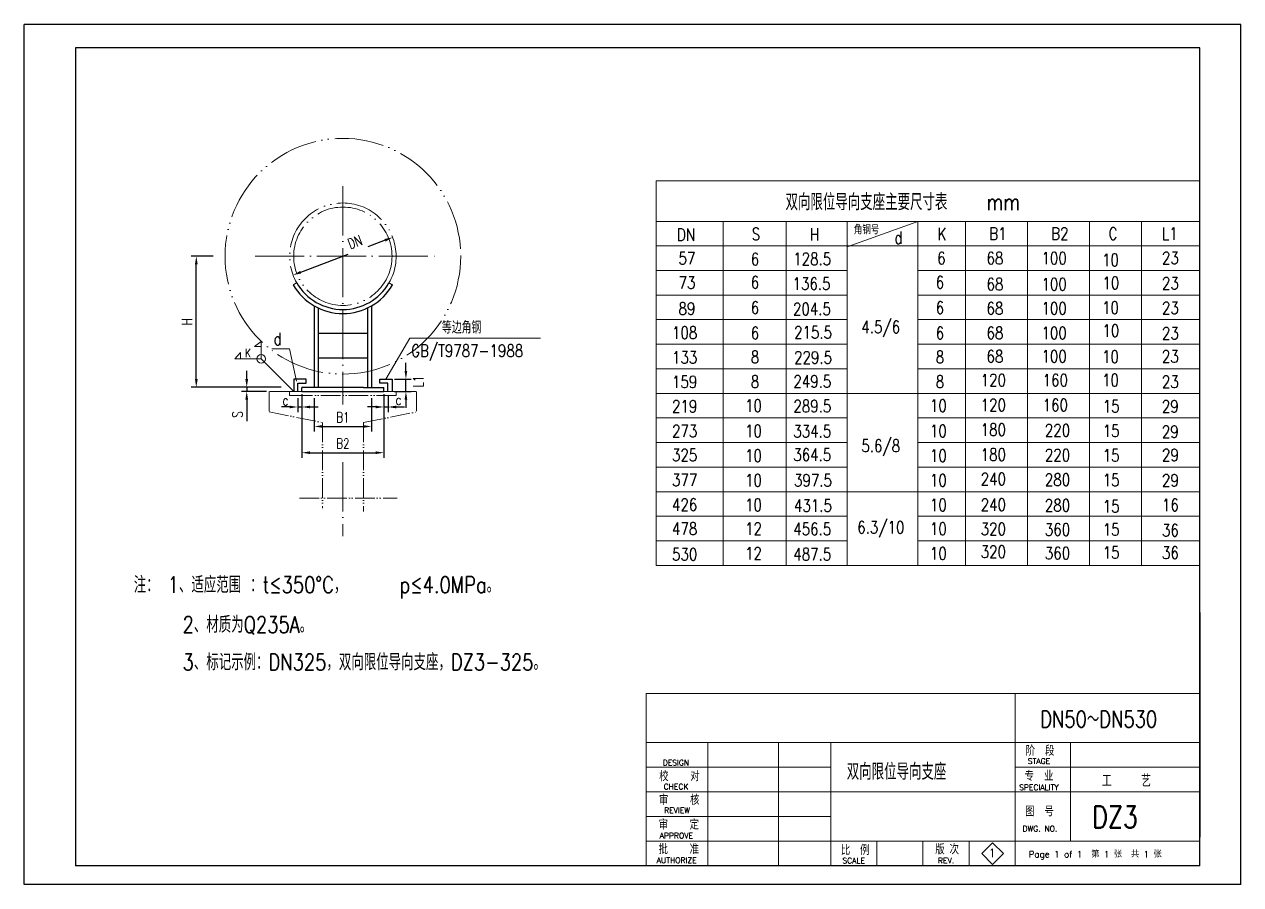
# Model space of a CAD drawing. Header units: millimetres. Extents: x 1954 to 4851, y 1164 to 2522.
# Drawn here: x 2404 to 2701, y 1577 to 1787 of the extents above; entities that cross this region are included whole.
import ezdxf
from ezdxf.enums import TextEntityAlignment as Align

# ---------------------------------------------------------------- set-up
doc = ezdxf.new("R2010")
doc.units = ezdxf.units.MM
doc.linetypes.add('ACAD_ISO04W100', pattern=[30, 24, -3, 0, -3])
doc.linetypes.add('ACAD_ISO05W100', pattern=[33, 24, -3, 0, -3, 0, -3])
for name, color, linetype in [('11', 7, 'Continuous'), ('5', 2, 'Continuous'), ('LAYER1', 7, 'Continuous'), ('R', 7, 'Continuous'), ('TK2', 5, 'Continuous'), ('TQ', 6, 'Continuous')]:
    doc.layers.add(name, color=color, linetype=linetype)
doc.styles.add('HZDX', font='romans.shx', dxfattribs={"width": 0.75, "bigfont": 'HZDX.shx'})
doc.styles.add('STK', font='romand', dxfattribs={"width": 0.9, "bigfont": 'stk'})
doc.dimstyles.new('ISO-25', dxfattribs={"dimtxt": 2.5, "dimasz": 2, "dimexe": 1.25, "dimexo": 0.625, "dimgap": 1, "dimtad": 1, "dimdsep": 46, "dimtxsty": 'HZDX', "dimcen": 2.5, "dimadec": 0, "dimazin": 0, "dimtfac": 1, "dimtmove": 0, "dimatfit": 3, "dimfxl": 1, "dimarcsym": 0})

# ---------------------------------------------------------------- blocks, each defined once
blk = doc.blocks.new('*D78')
at = {"layer": 'DEFPOINTS', "color": 0, "lineweight": 13}
for p in [(2493.91, 1735.02), (2469.59, 1725.82)]:
    blk.add_point(p, dxfattribs=at)
at = {"layer": 'R', "color": 0, "lineweight": -2}
for p, q in [((2492.04, 1734.31), (2487.86, 1732.73)), ((2471.46, 1726.53), (2483.07, 1730.92))]:
    blk.add_line(p, q, dxfattribs=at)
at = {"layer": 'R', "color": 0, "lineweight": 13}
for points in [[(2491.92, 1734.62), (2492.16, 1734), (2493.91, 1735.02)], [(2471.35, 1726.84), (2471.58, 1726.21), (2469.59, 1725.82)]]:
    blk.add_solid(points, dxfattribs=at)
at = {"layer": 'R', "color": 0, "lineweight": 13, "insert": (2484.69, 1733.88), "char_height": 2.5, "attachment_point": 5, "rotation": 20.7182, "style": 'HZDX'}
blk.add_mtext('DN', dxfattribs=at)
blk = doc.blocks.new('*D79')
at = {"layer": 'DEFPOINTS', "color": 0, "lineweight": 13}
for p in [(2471.75, 1697.42), (2491.75, 1697.42), (2491.75, 1682.46)]:
    blk.add_point(p, dxfattribs=at)
at = {"layer": 'R', "color": 0, "lineweight": -2}
for p, q in [((2471.75, 1696.79), (2471.75, 1681.21)), ((2491.75, 1696.79), (2491.75, 1681.21)), ((2473.75, 1682.46), (2489.75, 1682.46))]:
    blk.add_line(p, q, dxfattribs=at)
at = {"layer": 'R', "color": 0, "lineweight": 13}
for points in [[(2473.75, 1682.8), (2473.75, 1682.13), (2471.75, 1682.46)], [(2489.75, 1682.8), (2489.75, 1682.13), (2491.75, 1682.46)]]:
    blk.add_solid(points, dxfattribs=at)
at = {"layer": 'R', "color": 0, "lineweight": 13, "insert": (2481.75, 1684.71), "char_height": 2.5, "attachment_point": 5, "style": 'HZDX'}
blk.add_mtext('B2', dxfattribs=at)
blk = doc.blocks.new('*D80')
at = {"layer": 'DEFPOINTS', "color": 0, "lineweight": 13}
for p in [(2474.75, 1696.42), (2488.75, 1696.42), (2488.75, 1688.87)]:
    blk.add_point(p, dxfattribs=at)
at = {"layer": 'R', "color": 0, "lineweight": -2}
for p, q in [((2474.75, 1695.79), (2474.75, 1687.62)), ((2488.75, 1695.79), (2488.75, 1687.62)), ((2476.75, 1688.87), (2486.75, 1688.87))]:
    blk.add_line(p, q, dxfattribs=at)
at = {"layer": 'R', "color": 0, "lineweight": 13}
for points in [[(2476.75, 1689.2), (2476.75, 1688.54), (2474.75, 1688.87)], [(2486.75, 1689.2), (2486.75, 1688.54), (2488.75, 1688.87)]]:
    blk.add_solid(points, dxfattribs=at)
at = {"layer": 'R', "color": 0, "lineweight": 13, "insert": (2481.75, 1691.12), "char_height": 2.5, "attachment_point": 5, "style": 'HZDX'}
blk.add_mtext('B1', dxfattribs=at)
blk = doc.blocks.new('*D81')
at = {"layer": 'DEFPOINTS', "color": 0, "lineweight": 13}
for p in [(2493.75, 1700.42), (2497.14, 1700.42), (2493.75, 1697.42)]:
    blk.add_point(p, dxfattribs=at)
at = {"layer": 'R', "color": 0, "lineweight": -2}
for p, q in [((2497.14, 1702.42), (2497.14, 1704.42)), ((2494.38, 1700.42), (2498.39, 1700.42)), ((2497.14, 1697.42), (2497.14, 1700.42)), ((2494.38, 1697.42), (2498.39, 1697.42)), ((2497.14, 1695.42), (2497.14, 1693.42))]:
    blk.add_line(p, q, dxfattribs=at)
at = {"layer": 'R', "color": 0, "lineweight": 13}
for points in [[(2496.81, 1702.42), (2497.47, 1702.42), (2497.14, 1700.42)], [(2496.81, 1695.42), (2497.47, 1695.42), (2497.14, 1697.42)]]:
    blk.add_solid(points, dxfattribs=at)
at = {"layer": 'R', "color": 0, "lineweight": 13, "insert": (2500.17, 1699.84), "char_height": 2.5, "attachment_point": 5, "rotation": 90, "style": 'HZDX'}
blk.add_mtext('L1', dxfattribs=at)
blk = doc.blocks.new('*D82')
at = {"layer": 'DEFPOINTS', "color": 0, "lineweight": 13}
for p in [(2458.27, 1697.42), (2463.75, 1697.42), (2467.27, 1698.42)]:
    blk.add_point(p, dxfattribs=at)
at = {"layer": 'R', "color": 0, "lineweight": -2}
for p, q in [((2458.27, 1700.42), (2458.27, 1702.42)), ((2466.65, 1698.42), (2457.02, 1698.42)), ((2463.13, 1697.42), (2457.02, 1697.42)), ((2458.27, 1698.42), (2458.27, 1697.42)), ((2458.27, 1695.42), (2458.27, 1690.17))]:
    blk.add_line(p, q, dxfattribs=at)
at = {"layer": 'R', "color": 0, "lineweight": 13}
for points in [[(2457.94, 1700.42), (2458.61, 1700.42), (2458.27, 1698.42)], [(2457.94, 1695.42), (2458.61, 1695.42), (2458.27, 1697.42)]]:
    blk.add_solid(points, dxfattribs=at)
at = {"layer": 'R', "color": 0, "lineweight": 13, "insert": (2456.02, 1691.79), "char_height": 2.5, "attachment_point": 5, "rotation": 90, "style": 'HZDX'}
blk.add_mtext('S', dxfattribs=at)
blk = doc.blocks.new('*D83')
at = {"layer": 'DEFPOINTS', "color": 0, "lineweight": 13}
for p in [(2445.96, 1730.42), (2450.68, 1730.42), (2458.9, 1698.42)]:
    blk.add_point(p, dxfattribs=at)
at = {"layer": 'R', "color": 0, "lineweight": -2}
for p, q in [((2450.06, 1730.42), (2444.71, 1730.42)), ((2445.96, 1700.42), (2445.96, 1728.42)), ((2458.27, 1698.42), (2444.71, 1698.42))]:
    blk.add_line(p, q, dxfattribs=at)
at = {"layer": 'R', "color": 0, "lineweight": 13}
for points in [[(2445.63, 1728.42), (2446.3, 1728.42), (2445.96, 1730.42)], [(2445.63, 1700.42), (2446.3, 1700.42), (2445.96, 1698.42)]]:
    blk.add_solid(points, dxfattribs=at)
at = {"layer": 'R', "color": 0, "lineweight": 13, "insert": (2443.71, 1714.42), "char_height": 2.5, "attachment_point": 5, "rotation": 90, "style": 'HZDX'}
blk.add_mtext('H', dxfattribs=at)
blk = doc.blocks.new('*D84')
at = {"layer": 'DEFPOINTS', "color": 0, "lineweight": 13}
for p in [(2470.73, 1696.42), (2471.75, 1696.42), (2471.75, 1693.62)]:
    blk.add_point(p, dxfattribs=at)
at = {"layer": 'R', "color": 0, "lineweight": -2}
for p, q in [((2468.73, 1693.62), (2466.73, 1693.62)), ((2470.73, 1695.79), (2470.73, 1692.37)), ((2470.73, 1693.62), (2471.75, 1693.62)), ((2471.75, 1695.79), (2471.75, 1692.37)), ((2473.75, 1693.62), (2475.75, 1693.62))]:
    blk.add_line(p, q, dxfattribs=at)
at = {"layer": 'R', "color": 0, "lineweight": 13}
for points in [[(2468.73, 1693.95), (2468.73, 1693.29), (2470.73, 1693.62)], [(2473.75, 1693.95), (2473.75, 1693.29), (2471.75, 1693.62)]]:
    blk.add_solid(points, dxfattribs=at)
at = {"layer": 'R', "color": 0, "lineweight": 13, "insert": (2467.73, 1695.24), "char_height": 2.5, "attachment_point": 5, "style": 'HZDX'}
blk.add_mtext('c', dxfattribs=at)
blk = doc.blocks.new('*D85')
at = {"layer": 'DEFPOINTS', "color": 0, "lineweight": 13}
for p in [(2491.75, 1696.42), (2492.78, 1697.04), (2492.78, 1693.62)]:
    blk.add_point(p, dxfattribs=at)
at = {"layer": 'R', "color": 0, "lineweight": -2}
for p, q in [((2492.78, 1696.42), (2492.78, 1692.37)), ((2489.75, 1693.62), (2487.75, 1693.62)), ((2491.75, 1695.79), (2491.75, 1692.37)), ((2491.75, 1693.62), (2492.78, 1693.62)), ((2494.78, 1693.62), (2496.78, 1693.62))]:
    blk.add_line(p, q, dxfattribs=at)
at = {"layer": 'R', "color": 0, "lineweight": 13}
for points in [[(2489.75, 1693.95), (2489.75, 1693.29), (2491.75, 1693.62)], [(2494.78, 1693.95), (2494.78, 1693.29), (2492.78, 1693.62)]]:
    blk.add_solid(points, dxfattribs=at)
at = {"layer": 'R', "color": 0, "lineweight": 13, "insert": (2495.32, 1695.36), "char_height": 2.5, "attachment_point": 5, "style": 'HZDX'}
blk.add_mtext('c', dxfattribs=at)

msp = doc.modelspace()

# ---------------------------------------------------------------- linework, layer by layer
at = {"layer": '5', "lineweight": 18}
for p, q in [((2555.837, 1623.7, 3.698), (2555.829, 1581.659, 3.698)), ((2690.97, 1623.7, 3.698), (2555.837, 1623.7, 3.698))]:
    msp.add_line(p, q, dxfattribs=at)
at = {"layer": 'LAYER1'}
for p, q in [((2690.97, 1643.46, 3.698), (2690.97, 1588.611, 3.698)), ((2637.775, 1584.598, 3.698), (2640.403, 1581.97, 3.698)), ((2690.97, 1581.659, 3.698), (2540.422, 1581.659, 3.698))]:
    msp.add_line(p, q, dxfattribs=at)
at = {"layer": 'LAYER1', "lineweight": 18}
for p, q in [((2570.851, 1581.659, 3.698), (2570.851, 1611.688, 3.698)), ((2588.118, 1581.659, 3.698), (2588.118, 1611.688, 3.698)), ((2659.378, 1587.665, 3.698), (2659.378, 1611.688, 3.698)), ((2690.97, 1605.683, 3.698), (2645.923, 1605.683, 3.698)), ((2665.445, 1599.677, 3.698), (2555.832, 1599.677, 3.698)), ((2690.97, 1599.677, 3.698), (2665.445, 1599.677, 3.698)), ((2600.877, 1593.671, 3.698), (2555.831, 1593.671, 3.698)), ((2665.445, 1587.665, 3.698), (2555.83, 1587.665, 3.698)), ((2612.136, 1581.659, 3.698), (2612.136, 1587.665, 3.698)), ((2623.397, 1581.659, 3.698), (2623.397, 1587.665, 3.698)), ((2634.658, 1581.659, 3.698), (2634.658, 1587.665, 3.698)), ((2640.403, 1587.225, 3.698), (2637.775, 1584.598, 3.698)), ((2643.03, 1584.598, 3.698), (2640.403, 1587.225, 3.698)), ((2690.97, 1587.665, 3.698), (2665.445, 1587.665, 3.698)), ((2640.403, 1581.97, 3.698), (2643.03, 1584.598, 3.698))]:
    msp.add_line(p, q, dxfattribs=at)
at = {"layer": 'R', "linetype": 'ACAD_ISO04W100', "lineweight": 13, "ltscale": 0.5}
for p, q in [((2481.753, 1747.502), (2481.753, 1694.254)), ((2460.331, 1730.417), (2505.3, 1730.417)), ((2481.753, 1680.142), (2481.753, 1662.092))]:
    msp.add_line(p, q, dxfattribs=at)
at = {"layer": 'R', "color": 4, "lineweight": 13}
for p, q in [((2558.211, 1654.933, 3.028), (2558.212, 1748.803, 3.698)), ((2558.212, 1748.803, 3.698), (2690.97, 1748.803, 3.698)), ((2690.97, 1748.803, 3.698), (2690.97, 1654.935, 3.588)), ((2558.212, 1738.936, 2.678), (2690.97, 1738.936, 3.517)), ((2558.212, 1732.926, 3.466), (2690.97, 1732.934, 3.657)), ((2491.753, 1698.417), (2491.753, 1698.417)), ((2558.212, 1672.936, 2.678), (2622.153, 1672.937, 3.257)), ((2622.153, 1672.936, 3.001), (2690.97, 1672.936, 3.349)), ((2558.212, 1654.933, 3.028), (2690.97, 1654.935, 3.579))]:
    msp.add_line(p, q, dxfattribs=at)
at = {"layer": 'R', "lineweight": 13}
for p, q in [((2574.572, 1654.933, 3.096), (2574.573, 1738.936, 2.816)), ((2589.995, 1738.936, 2.879), (2589.994, 1654.933, 3.16)), ((2604.855, 1738.936, 2.973), (2604.855, 1678.936, 2.952)), ((2622.154, 1738.936, 3.082), (2604.855, 1732.677, 2.97)), ((2622.154, 1738.936, 3.082), (2622.153, 1654.934, 3.305)), ((2633.778, 1738.937, 3.059), (2633.778, 1654.935, 3.23)), ((2648.911, 1738.936, 3.251), (2648.911, 1654.935, 3.355)), ((2648.911, 1738.936, 3.251), (2648.911, 1654.934, 3.422)), ((2664.044, 1738.935, 3.443), (2664.044, 1654.934, 3.547)), ((2676.749, 1738.936, 3.427), (2676.749, 1654.935, 3.505)), ((2558.212, 1726.936, 2.678), (2574.573, 1726.936, 2.781)), ((2574.573, 1726.936, 2.781), (2604.855, 1726.936, 2.973)), ((2622.154, 1726.936, 3.114), (2676.749, 1726.936, 3.425)), ((2676.749, 1726.936, 3.427), (2690.97, 1726.936, 3.517)), ((2558.212, 1720.936, 2.678), (2574.572, 1720.936, 2.781)), ((2574.572, 1720.936, 2.781), (2604.855, 1720.936, 2.973)), ((2622.154, 1720.936, 3.131), (2676.749, 1720.936, 3.424)), ((2676.749, 1720.936, 3.442), (2690.97, 1720.936, 3.527)), ((2558.212, 1714.936, 2.678), (2574.572, 1714.936, 2.781)), ((2574.572, 1714.936, 2.781), (2604.855, 1714.936, 2.973)), ((2622.154, 1714.936, 3.082), (2690.97, 1714.936, 3.517)), ((2468.741, 1707.816), (2464.392, 1707.816)), ((2470.459, 1699.926), (2468.741, 1707.816)), ((2498.069, 1710.428), (2492.253, 1700.417)), ((2498.069, 1710.428), (2530.037, 1710.428)), ((2558.212, 1708.936, 2.678), (2574.572, 1708.936, 2.781)), ((2574.572, 1708.936, 2.781), (2604.855, 1708.936, 2.973)), ((2622.154, 1708.936, 3.082), (2676.749, 1708.936, 3.427)), ((2676.749, 1708.936, 3.457), (2690.97, 1708.936, 3.537)), ((2558.212, 1702.933, 3.028), (2574.572, 1702.933, 3.096)), ((2574.572, 1702.933, 3.096), (2604.855, 1702.934, 3.222)), ((2622.154, 1702.934, 3.294), (2690.97, 1702.936, 3.579)), ((2471.753, 1697.417), (2468.753, 1697.417)), ((2471.753, 1696.417), (2468.753, 1696.417)), ((2471.753, 1697.417), (2470.753, 1697.417)), ((2471.753, 1698.417), (2471.753, 1698.417)), ((2491.753, 1697.417), (2494.753, 1697.417)), ((2491.753, 1697.417), (2492.753, 1697.417)), ((2491.753, 1696.417), (2494.753, 1696.417)), ((2492.753, 1697.417), (2493.753, 1697.417)), ((2558.212, 1696.936, 2.678), (2574.572, 1696.936, 2.781)), ((2574.572, 1696.936, 2.781), (2604.855, 1696.936, 2.973)), ((2604.855, 1696.936, 2.958), (2690.97, 1696.936, 3.514)), ((2558.212, 1690.936, 2.678), (2574.572, 1690.936, 2.781)), ((2574.572, 1690.936, 2.781), (2604.855, 1690.936, 2.956)), ((2604.855, 1690.936, 2.973), (2604.854, 1654.934, 3.222)), ((2622.154, 1690.936, 3.082), (2690.97, 1690.936, 3.517)), ((2558.212, 1684.936, 2.695), (2574.572, 1684.936, 2.797)), ((2574.572, 1684.936, 2.797), (2604.855, 1684.936, 2.985)), ((2604.855, 1684.936, 2.973), (2604.855, 1654.936, 2.962)), ((2622.154, 1684.936, 3.093), (2676.749, 1684.936, 3.432)), ((2676.749, 1684.936, 3.432), (2690.97, 1684.936, 3.52)), ((2558.212, 1678.936, 2.678), (2574.572, 1678.936, 2.781)), ((2558.212, 1678.936, 2.678), (2574.572, 1678.936, 2.781)), ((2574.572, 1678.936, 2.781), (2604.855, 1678.936, 2.973)), ((2589.994, 1678.936, 2.879), (2604.855, 1678.936, 2.973)), ((2622.153, 1678.936, 3.082), (2690.97, 1678.936, 3.517)), ((2640.854, 1678.936, 3.2), (2690.97, 1678.936, 3.517)), ((2558.212, 1666.936, 2.678), (2574.572, 1666.936, 2.781)), ((2574.572, 1666.936, 2.781), (2604.855, 1666.936, 2.93)), ((2622.153, 1666.936, 3.015), (2690.97, 1666.936, 3.354)), ((2558.212, 1660.936, 2.678), (2574.572, 1660.936, 2.781)), ((2574.572, 1660.936, 2.806), (2604.855, 1660.936, 2.948)), ((2622.153, 1660.936, 3.03), (2690.97, 1660.936, 3.353))]:
    msp.add_line(p, q, dxfattribs=at)
at = {"layer": 'R', "color": 1, "ltscale": 0.5}
for p, q in [((2470.494, 1723.917), (2469.628, 1723.417)), ((2493.011, 1723.917), (2493.877, 1723.417))]:
    msp.add_line(p, q, dxfattribs=at)
at = {"layer": 'R', "color": 3}
for p, q in [((2474.753, 1718.292), (2474.753, 1698.417)), ((2475.753, 1717.768), (2475.753, 1698.417)), ((2487.753, 1717.768), (2487.753, 1698.417)), ((2488.753, 1718.292), (2488.753, 1698.417)), ((2474.753, 1716.417), (2474.753, 1702.417)), ((2474.753, 1716.417), (2474.753, 1703.148)), ((2486.753, 1698.417), (2471.753, 1698.417)), ((2471.753, 1697.417), (2471.753, 1698.417)), ((2471.753, 1697.417), (2491.753, 1697.417)), ((2486.753, 1698.417), (2491.753, 1698.417)), ((2488.753, 1698.417), (2491.753, 1698.417)), ((2491.753, 1697.417), (2491.753, 1698.417))]:
    msp.add_line(p, q, dxfattribs=at)
at = {"layer": 'R', "color": 5}
for p, q in [((2475.753, 1711.625), (2487.753, 1711.625)), ((2475.753, 1705.611), (2487.753, 1705.611))]:
    msp.add_line(p, q, dxfattribs=at)
at = {"layer": 'R', "color": 2, "lineweight": 13}
for p, q in [((2461.808, 1709.585), (2460.205, 1708.414)), ((2460.205, 1708.414), (2461.808, 1708.414)), ((2461.808, 1705.361), (2461.808, 1709.585)), ((2455.343, 1705.361), (2456.751, 1706.94)), ((2461.808, 1705.361), (2455.343, 1705.361)), ((2456.751, 1706.94), (2456.751, 1705.361)), ((2469.753, 1697.417), (2461.808, 1705.361))]:
    msp.add_line(p, q, dxfattribs=at)
at = {"layer": 'R', "color": 6}
for p, q in [((2472.753, 1700.417), (2469.753, 1700.417)), ((2469.753, 1700.417), (2469.753, 1697.417)), ((2470.753, 1697.417), (2470.753, 1699.417)), ((2470.753, 1699.417), (2472.753, 1699.417)), ((2472.753, 1699.417), (2472.753, 1700.417)), ((2490.753, 1699.417), (2490.753, 1700.417)), ((2490.753, 1700.417), (2493.753, 1700.417)), ((2492.753, 1699.417), (2490.753, 1699.417)), ((2492.753, 1697.417), (2492.753, 1699.417)), ((2493.753, 1700.417), (2493.753, 1697.417))]:
    msp.add_line(p, q, dxfattribs=at)
at = {"layer": 'R', "linetype": 'ACAD_ISO05W100', "lineweight": 13, "ltscale": 0.2}
for p, q in [((2468.753, 1697.417), (2463.753, 1697.417)), ((2463.753, 1697.417), (2463.753, 1692.417)), ((2494.753, 1696.417), (2471.753, 1696.417)), ((2494.753, 1697.417), (2499.753, 1697.417)), ((2499.753, 1697.417), (2499.753, 1692.417)), ((2463.753, 1692.417), (2476.753, 1689.809)), ((2486.753, 1689.809), (2499.753, 1692.417)), ((2476.753, 1689.809), (2476.753, 1668.931)), ((2486.753, 1689.809), (2486.753, 1668.076)), ((2471.154, 1671.338), (2495.011, 1671.338))]:
    msp.add_line(p, q, dxfattribs=at)
at = {"layer": 'R', "linetype": 'ACAD_ISO05W100', "lineweight": 13, "ltscale": 0.5}
for p, q in [((2468.753, 1697.417), (2468.753, 1696.417)), ((2494.753, 1697.417), (2494.753, 1696.417))]:
    msp.add_line(p, q, dxfattribs=at)
at = {"layer": 'R', "color": 4}
msp.add_line((2474.753, 1698.417), (2471.753, 1698.417), dxfattribs=at)
at = {"layer": 'R', "linetype": 'ACAD_ISO05W100', "lineweight": 13, "ltscale": 0.5}
for radius in [28.772, 12]:
    msp.add_circle((2481.753, 1730.417), radius, dxfattribs=at)
at = {"layer": 'R', "color": 2, "lineweight": 13}
msp.add_circle((2461.808, 1705.361), 1.055, dxfattribs=at)
at = {"layer": 'R', "linetype": 'ACAD_ISO05W100', "lineweight": 13, "ltscale": 0.5}
msp.add_arc((2481.753, 1730.417), 13, 330, 210, dxfattribs=at)
at = {"layer": 'R', "color": 1, "ltscale": 0.5}
for radius in [14, 13]:
    msp.add_arc((2481.753, 1730.417), radius, 210, 330, dxfattribs=at)
at = {"layer": 'TK2', "color": 7, "lineweight": 18}
for p, q in [((2645.926, 1623.7, 3.698), (2645.919, 1581.643, 3.698)), ((2690.97, 1611.688, 3.698), (2555.837, 1611.688, 3.698)), ((2600.88, 1611.688, 3.698), (2600.874, 1581.651, 3.698)), ((2600.879, 1605.683, 3.698), (2555.833, 1605.683, 3.698))]:
    msp.add_line(p, q, dxfattribs=at)
at = {"layer": 'TQ', "color": 3}
for p, q in [((2403.97, 1577.024, 3.698), (2403.97, 1787.024, 3.698)), ((2700.97, 1787.024, 3.698), (2403.97, 1787.024, 3.698)), ((2700.97, 1577.024, 3.698), (2700.97, 1787.024, 3.698)), ((2700.97, 1577.024, 3.698), (2403.97, 1577.024, 3.698))]:
    msp.add_line(p, q, dxfattribs=at)
at = {"layer": 'TQ'}
for p, q in [((2416.47, 1781.251, 3.698), (2416.47, 1581.659, 3.698)), ((2690.97, 1781.251, 3.698), (2416.47, 1781.251, 3.698))]:
    msp.add_line(p, q, dxfattribs=at)
at = {"layer": 'TQ', "color": 6}
for q in [(2690.97, 1781.251, 3.698), (2416.47, 1581.659, 3.698)]:
    msp.add_line((2690.97, 1581.659, 3.698), q, dxfattribs=at)

# ---------------------------------------------------------------- texts
at = {"layer": '11', "lineweight": 18, "style": 'HZDX', "width": 0.8}
for s, p in [('阶  段', (2648.46, 1608.524, 3.698)), ('校    对', (2558.992, 1602.306, 3.698)), ('专  业', (2648.218, 1602.379, 3.698)), ('审    核', (2558.945, 1596.513, 3.698)), ('图  号', (2648.342, 1593.725, 3.698)), ('审    定', (2558.84, 1590.506, 3.698)), ('批    准', (2558.84, 1584.501, 3.698)), ('比  例 ', (2603.334, 1584.286, 3.698)), ('版 次', (2626.382, 1584.466, 3.698))]:
    msp.add_text(s, height=2.2105, dxfattribs=at).set_placement(p)
at = {"layer": '11', "lineweight": 18, "style": 'HZDX'}
for s, height, p in [('DESIGN', 1.3555, (2559.851, 1606.112, 3.698)), ('STAGE', 1.3555, (2648.989, 1606.502, 3.698)), ('CHECK', 1.3555, (2560.082, 1600.273, 3.698)), ('SPECIALITY', 1.3555, (2646.886, 1600.081, 3.698)), ('REVIEW', 1.3555, (2560.176, 1594.481, 3.698)), ('APPROVE', 1.3555, (2559.12, 1588.31, 3.698)), ('DWG. NO.', 1.3555, (2647.711, 1589.992, 3.698)), ('AUTHORIZE', 1.3555, (2558.385, 1582.304, 3.698)), ('SCALE', 1.3555, (2603.721, 1582.226, 3.698)), ('REV.', 1.3555, (2627.073, 1582.241, 3.698)), ('Page 1 of 1  第 1 张  共 1 张', 1.564, (2649.184, 1583.671, 3.698))]:
    msp.add_text(s, height=height, dxfattribs=at).set_placement(p)
at = {"layer": '11', "lineweight": 18, "style": 'STK', "width": 0.9}
msp.add_text('1', height=2.106, dxfattribs=at).set_placement((2640.308, 1584.754, 3.698), align=Align.MIDDLE)
at = {"layer": 'LAYER1', "lineweight": 18, "style": 'HZDX', "width": 0.8}
msp.add_text('工    艺', height=3, dxfattribs=at).set_placement((2667.103, 1600.902, 3.698))
at = {"layer": 'R', "lineweight": 18, "style": 'HZDX', "width": 0.8}
for s, height, p in [('双向限位导向支座主要尺寸表    mm', 4, (2589.839, 1741.645, 3.188)), ('角钢号', 2, (2606.51, 1735.809, 6.706)), ('DN ', 3, (2563.319, 1734.17, 3.008)), ('S', 3, (2581.591, 1734.365, 6.706)), ('H', 3, (2595.793, 1734.237, 3.008)), ('d', 3, (2616.422, 1733.457, 6.706)), ('K', 3, (2626.954, 1734.365, 6.666)), ('B1', 3, (2639.582, 1734.445, 3.008)), ('B2', 3, (2654.715, 1734.444, 3.2)), ('C', 3, (2668.728, 1734.445, 3.008)), ('L1', 3, (2681.755, 1734.445, 3.008)), ('57', 3, (2563.712, 1728.431, 3.008)), ('6', 3, (2581.364, 1728.206, 3.008)), ('128.5', 3, (2591.715, 1728.274, 3.008)), ('6', 3, (2626.864, 1728.45, 5.858)), ('68', 3, (2638.92, 1728.446, 3.008)), ('100', 3, (2652.336, 1728.445, 3.2)), ('10', 3, (2667.12, 1728.027, 2.98)), ('23', 3, (2681.755, 1728.498, 3.008)), ('73', 3, (2563.712, 1722.493, 3.008)), ('6', 3, (2581.364, 1722.544, 3.008)), ('136.5', 3, (2591.564, 1722.208, 3.008)), ('6', 3, (2626.519, 1722.544, 3.008)), ('68', 3, (2638.92, 1722.096, 3.008)), ('100', 3, (2652.336, 1722.095, 3.2)), ('10', 3, (2667.213, 1722.419, 2.98)), ('23', 3, (2681.755, 1722.315, 3.008)), ('89', 3, (2563.712, 1716.138, 3.008)), ('6', 3, (2581.364, 1716.352, 3.008)), ('204.5', 3, (2591.659, 1716.06, 3.008)), ('6', 3, (2626.519, 1716.352, 3.008)), ('68', 3, (2638.92, 1716.193, 3.008)), ('100', 3, (2652.336, 1716.192, 3.2)), ('10', 3, (2667.12, 1716.36, 2.98)), ('23', 3, (2681.755, 1716.304, 3.008)), ('4.5/6', 3, (2608.359, 1711.636, 3.008)), ('10', 3, (2667.213, 1710.752, 2.98)), ('108', 3, (2562.122, 1710.283, 3.008)), ('6', 3, (2581.364, 1710.159, 3.008)), ('215.5', 3, (2591.927, 1710.337, 3.008)), ('6', 3, (2626.519, 1710.159, 3.008)), ('68', 3, (2638.92, 1710.201, 3.008)), ('100', 3, (2652.336, 1710.2, 3.2)), ('23', 3, (2681.755, 1710.121, 3.008)), ('133', 3, (2562.122, 1704.225, 3.008)), ('8', 3, (2581.364, 1704.32, 3.008)), ('229.5', 3, (2591.927, 1704.189, 3.008)), ('8', 3, (2626.519, 1704.32, 3.008)), ('68', 3, (2638.92, 1704.478, 3.008)), ('100', 3, (2652.336, 1704.477, 3.2)), ('10', 3, (2667.12, 1704.415, 2.98)), ('23', 3, (2681.732, 1704.452, 3.008)), ('159', 3, (2562.122, 1698.263, 3.008)), ('8', 3, (2581.364, 1698.304, 3.008)), ('249.5', 3, (2591.756, 1698.369, 3.008)), ('8', 3, (2626.519, 1698.304, 3.008)), ('120', 3, (2637.487, 1698.665, 3.008)), ('160', 3, (2652.62, 1698.664, 3.2)), ('10', 3, (2667.12, 1698.674, 2.98)), ('23', 3, (2681.732, 1698.269, 3.008)), ('219', 3, (2562.122, 1692.302, 3.008)), ('10', 3, (2579.948, 1692.465, 3.008)), ('289.5', 3, (2591.756, 1692.33, 3.008)), ('10', 3, (2625.102, 1692.465, 3.008)), ('120', 3, (2637.487, 1692.583, 3.008)), ('160', 3, (2652.62, 1692.582, 3.2)), ('15', 3, (2667.287, 1692.298, 2.982)), ('29', 3, (2681.732, 1692.258, 3.008)), ('273', 3, (2562.122, 1686.246, 3.008)), ('10', 3, (2579.948, 1686.272, 3.008)), ('334.5', 3, (2591.736, 1686.213, 3.008)), ('10', 3, (2625.102, 1686.272, 3.008)), ('180', 3, (2637.487, 1686.592, 3.008)), ('220', 3, (2653.164, 1686.445, 3.2)), ('15', 3, (2667.287, 1686.296, 2.982)), ('29', 3, (2681.732, 1686.075, 3.008)), ('5.6/8', 3, (2608.359, 1682.648, 3.008)), ('325', 3, (2562.122, 1680.379, 3.008)), ('10', 3, (2579.948, 1680.256, 3.008)), ('364.5', 3, (2591.736, 1680.452, 3.008)), ('10', 3, (2625.102, 1680.256, 3.008)), ('180', 3, (2637.487, 1680.51, 3.008)), ('220', 3, (2653.164, 1680.364, 3.2)), ('15', 3, (2667.287, 1680.294, 2.982)), ('29', 3, (2681.755, 1680.407, 3.008)), ('377', 3, (2562.122, 1674.322, 3.008)), ('10', 3, (2579.948, 1674.24, 3.008)), ('397.5', 3, (2591.909, 1674.208, 3.008)), ('10', 3, (2625.102, 1674.24, 3.008)), ('240', 3, (2637.487, 1674.518, 3.008)), ('280', 3, (2653.164, 1674.372, 3.2)), ('15', 3, (2667.287, 1674.292, 2.982)), ('29', 3, (2681.755, 1674.224, 3.008)), ('426', 3, (2562.122, 1668.266, 3.008)), ('10', 3, (2579.948, 1668.224, 3.008)), ('431.5', 3, (2591.909, 1668.06, 3.008)), ('10', 3, (2625.102, 1668.224, 3.008)), ('240', 3, (2637.487, 1668.258, 3.008)), ('280', 3, (2653.164, 1668.111, 3.2)), ('15', 3, (2667.287, 1667.882, 2.982)), ('16', 3, (2681.755, 1668.213, 3.008)), ('6.3/10', 3, (2607.344, 1662.766, 3.008)), ('478', 3, (2562.122, 1662.419, 3.008)), ('12', 3, (2579.948, 1662.385, 3.008)), ('456.5', 3, (2591.736, 1662.337, 3.008)), ('10', 3, (2625.102, 1662.385, 3.008)), ('320', 3, (2637.487, 1662.356, 3.008)), ('360', 3, (2653.164, 1662.209, 3.2)), ('15', 3, (2667.287, 1662.22, 2.982)), ('36', 3, (2681.755, 1662.03, 3.008)), ('530', 3, (2562.122, 1656.173, 3.008)), ('12', 3, (2579.948, 1656.37, 3.008)), ('487.5', 3, (2591.736, 1656.189, 3.008)), ('10', 3, (2625.102, 1656.37, 3.008)), ('320', 3, (2637.487, 1656.773, 3.008)), ('360', 3, (2653.164, 1656.445, 3.2)), ('15', 3, (2667.287, 1656.6, 2.982)), ('36', 3, (2681.755, 1656.534, 3.008)), ('注： 1、适应范围 ：t≤350%%DC，', 4, (2430.695, 1648.231)), ('p≤4.0MPa。', 4, (2495.607, 1648.231)), ('     2、材质为Q235A。', 4, (2430.695, 1638.5)), ('     3、标记示例：DN325，双向限位导向支座，DZ3-325。', 4, (2430.695, 1629.349)), ('DN50～DN530', 4, (2652.032, 1615.416)), ('双向限位导向支座', 4, (2604.782, 1602.612)), ('DZ3', 5.3377, (2664.715, 1590.863))]:
    msp.add_text(s, height=height, dxfattribs=at).set_placement(p)
at = {"layer": 'R', "lineweight": 13, "style": 'HZDX', "width": 0.8}
for s, p in [('等边角钢', (2505.949, 1711.547)), ('d', (2464.829, 1708.732)), ('GB/T9787-1988', (2498.427, 1705.849))]:
    msp.add_text(s, height=3, dxfattribs=at).set_placement(p)
at = {"layer": 'R', "color": 2, "lineweight": 13, "style": 'HZDX', "width": 0.8}
msp.add_text('K', height=2, dxfattribs=at).set_placement((2457.883, 1705.819, 3.008))

# ---------------------------------------------------------------- dimensions: what is measured, and where the dimension line sits
at = {"layer": 'R', "color": 2, "lineweight": 13}
dim = msp.add_diameter_dim_2p(p1=(2469.593, 1725.818), p2=(2493.912, 1735.016), text='DN', dimstyle='ISO-25', override={"dimtmove": 2}, dxfattribs=at)
dim.commit()
dim.dimension.update_dxf_attribs({"geometry": '*D78', "text_midpoint": (2484.689, 1733.879), "dimtype": 163})
for base, p1, p2, text, picture, middle in [((2445.963, 1730.417), (2458.9, 1698.417), (2450.682, 1730.417), 'H', '*D83', (2443.713, 1714.417)), ((2458.275, 1697.417), (2467.273, 1698.417), (2463.753, 1697.417), 'S', '*D82', (2456.025, 1691.792))]:
    dim = msp.add_linear_dim(base=base, p1=p1, p2=p2, angle=90, text=text, dimstyle='ISO-25', dxfattribs=at)
    dim.commit()
    dim.dimension.update_dxf_attribs({"geometry": picture, "text_midpoint": middle})
dim = msp.add_linear_dim(base=(2497.141, 1700.417), p1=(2493.753, 1697.417), p2=(2493.753, 1700.417), angle=90, text='L1', dimstyle='ISO-25', override={"dimtmove": 2}, dxfattribs=at)
dim.commit()
dim.dimension.update_dxf_attribs({"geometry": '*D81', "text_midpoint": (2500.17, 1699.844), "dimtype": 160})
for base, p1, p2, picture, middle in [((2471.753, 1693.619), (2470.727, 1696.417), (2471.753, 1696.417), '*D84', (2467.734, 1695.244)), ((2492.778, 1693.619), (2491.753, 1696.417), (2492.778, 1697.042), '*D85', (2495.321, 1695.362))]:
    dim = msp.add_linear_dim(base=base, p1=p1, p2=p2, text='c', dimstyle='ISO-25', override={"dimtmove": 2}, dxfattribs=at)
    dim.commit()
    dim.dimension.update_dxf_attribs({"geometry": picture, "text_midpoint": middle, "dimtype": 160})
for base, p1, p2, text, picture, middle in [((2491.753, 1682.464), (2471.753, 1697.417), (2491.753, 1697.417), 'B2', '*D79', (2481.753, 1684.714)), ((2488.753, 1688.869), (2474.753, 1696.417), (2488.753, 1696.417), 'B1', '*D80', (2481.753, 1691.119))]:
    dim = msp.add_linear_dim(base=base, p1=p1, p2=p2, text=text, dimstyle='ISO-25', dxfattribs=at)
    dim.commit()
    dim.dimension.update_dxf_attribs({"geometry": picture, "text_midpoint": middle})

doc.saveas('drawing.dxf')
